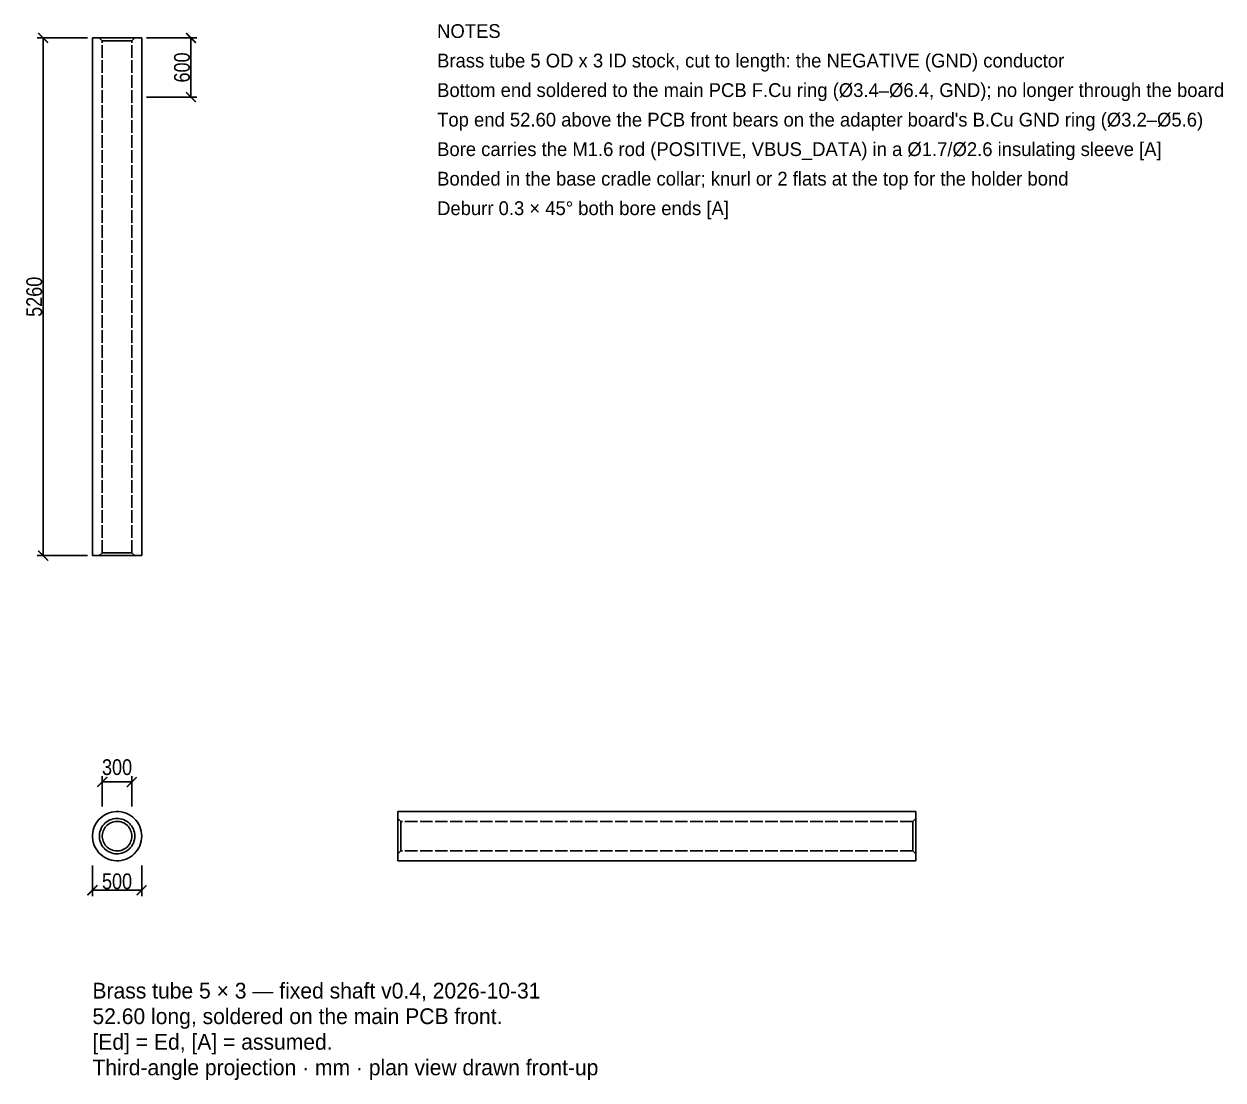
# Model space of a CAD drawing. Header units: millimetres. Extents: x -9 to 112, y -25 to 83.
import ezdxf

# ---------------------------------------------------------------- set-up
doc = ezdxf.new("R2010")
doc.units = ezdxf.units.MM
doc.linetypes.add('DASHED', pattern=[1.524, 1.27, -0.254])
for name, color, linetype in [('DIMS', 3, 'CONTINUOUS'), ('HIDDEN', 8, 'DASHED'), ('TEXT', 7, 'CONTINUOUS'), ('VISIBLE', 7, 'CONTINUOUS')]:
    doc.layers.add(name, color=color, linetype=linetype)
doc.styles.add('OpenSansCondensed-Light', font='OpenSansCondensed-Light.ttf')
doc.dimstyles.new('EZDXF', dxfattribs={"dimtxt": 0.25, "dimasz": 0.175, "dimexe": 0.375, "dimexo": 0.125, "dimgap": 0.1, "dimtad": 1, "dimlfac": 100, "dimzin": 12, "dimdsep": 46, "dimtxsty": 'OpenSansCondensed-Light', "dimblk": 'ARCHTICK', "dimcen": 2.5, "dimazin": 3, "dimtfac": 0.5, "dimtmove": 2, "dimatfit": 3})

# ---------------------------------------------------------------- blocks, each defined once
blk = doc.blocks.new('_ARCHTICK')
at = {"color": 0, "linetype": 'BYBLOCK', "const_width": 0.15}
blk.add_lwpolyline([(-0.5, -0.5), (0.5, 0.5)], dxfattribs=at)

msp = doc.modelspace()

# ---------------------------------------------------------------- linework, layer by layer
at = {"layer": 'HIDDEN'}
for points in [[(-2.5, 81.09922), (-2.42063, 81.09922), (-2.34127, 81.09922), (-2.2619, 81.09922), (-2.18254, 81.09922), (-2.10317, 81.09922), (-2.02381, 81.09922), (-1.94444, 81.09922), (-1.86508, 81.09922), (-1.78571, 81.09922), (-1.70635, 81.09922), (-1.62698, 81.09922), (-1.54762, 81.09922), (-1.46825, 81.09922), (-1.38889, 81.09922), (-1.30952, 81.09922), (-1.23016, 81.09922), (-1.15079, 81.09922), (-1.07143, 81.09922), (-0.99206, 81.09922), (-0.9127, 81.09922), (-0.83333, 81.09922), (-0.75397, 81.09922), (-0.6746, 81.09922), (-0.59524, 81.09922), (-0.51587, 81.09922), (-0.43651, 81.09922), (-0.35714, 81.09922), (-0.27778, 81.09922), (-0.19841, 81.09922), (-0.11905, 81.09922), (-0.03968, 81.09922), (0.03968, 81.09922), (0.11905, 81.09922), (0.19841, 81.09922), (0.27778, 81.09922), (0.35714, 81.09922), (0.43651, 81.09922), (0.51587, 81.09922), (0.59524, 81.09922), (0.6746, 81.09922), (0.75397, 81.09922), (0.83333, 81.09922), (0.9127, 81.09922), (0.99206, 81.09922), (1.07143, 81.09922), (1.15079, 81.09922), (1.23016, 81.09922), (1.30952, 81.09922), (1.38889, 81.09922), (1.46825, 81.09922), (1.54762, 81.09922), (1.62698, 81.09922), (1.70635, 81.09922), (1.78571, 81.09922), (1.86508, 81.09922), (1.94444, 81.09922), (2.02381, 81.09922), (2.10317, 81.09922), (2.18254, 81.09922), (2.2619, 81.09922), (2.34127, 81.09922), (2.42063, 81.09922), (2.5, 81.09922)], [(1.8, 81.09922), (1.74286, 81.09922), (1.68571, 81.09922), (1.62857, 81.09922), (1.57143, 81.09922), (1.51429, 81.09922), (1.45714, 81.09922), (1.4, 81.09922), (1.34286, 81.09922), (1.28571, 81.09922), (1.22857, 81.09922), (1.17143, 81.09922), (1.11429, 81.09922), (1.05714, 81.09922), (1, 81.09922), (0.94286, 81.09922), (0.88571, 81.09922), (0.82857, 81.09922), (0.77143, 81.09922), (0.71429, 81.09922), (0.65714, 81.09922), (0.6, 81.09922), (0.54286, 81.09922), (0.48571, 81.09922), (0.42857, 81.09922), (0.37143, 81.09922), (0.31429, 81.09922), (0.25714, 81.09922), (0.2, 81.09922), (0.14286, 81.09922), (0.08571, 81.09922), (0.02857, 81.09922), (-0.02857, 81.09922), (-0.08571, 81.09922), (-0.14286, 81.09922), (-0.2, 81.09922), (-0.25714, 81.09922), (-0.31429, 81.09922), (-0.37143, 81.09922), (-0.42857, 81.09922), (-0.48571, 81.09922), (-0.54286, 81.09922), (-0.6, 81.09922), (-0.65714, 81.09922), (-0.71429, 81.09922), (-0.77143, 81.09922), (-0.82857, 81.09922), (-0.88571, 81.09922), (-0.94286, 81.09922), (-1, 81.09922), (-1.05714, 81.09922), (-1.11429, 81.09922), (-1.17143, 81.09922), (-1.22857, 81.09922), (-1.28571, 81.09922), (-1.34286, 81.09922), (-1.4, 81.09922), (-1.45714, 81.09922), (-1.51429, 81.09922), (-1.57143, 81.09922), (-1.62857, 81.09922), (-1.68571, 81.09922), (-1.74286, 81.09922), (-1.8, 81.09922)], [(-1.8, 81.09922), (-1.74286, 81.09922), (-1.68571, 81.09922), (-1.62857, 81.09922), (-1.57143, 81.09922), (-1.51429, 81.09922), (-1.45714, 81.09922), (-1.4, 81.09922), (-1.34286, 81.09922), (-1.28571, 81.09922), (-1.22857, 81.09922), (-1.17143, 81.09922), (-1.11429, 81.09922), (-1.05714, 81.09922), (-1, 81.09922), (-0.94286, 81.09922), (-0.88571, 81.09922), (-0.82857, 81.09922), (-0.77143, 81.09922), (-0.71429, 81.09922), (-0.65714, 81.09922), (-0.6, 81.09922), (-0.54286, 81.09922), (-0.48571, 81.09922), (-0.42857, 81.09922), (-0.37143, 81.09922), (-0.31429, 81.09922), (-0.25714, 81.09922), (-0.2, 81.09922), (-0.14286, 81.09922), (-0.08571, 81.09922), (-0.02857, 81.09922), (0.02857, 81.09922), (0.08571, 81.09922), (0.14286, 81.09922), (0.2, 81.09922), (0.25714, 81.09922), (0.31429, 81.09922), (0.37143, 81.09922), (0.42857, 81.09922), (0.48571, 81.09922), (0.54286, 81.09922), (0.6, 81.09922), (0.65714, 81.09922), (0.71429, 81.09922), (0.77143, 81.09922), (0.82857, 81.09922), (0.88571, 81.09922), (0.94286, 81.09922), (1, 81.09922), (1.05714, 81.09922), (1.11429, 81.09922), (1.17143, 81.09922), (1.22857, 81.09922), (1.28571, 81.09922), (1.34286, 81.09922), (1.4, 81.09922), (1.45714, 81.09922), (1.51429, 81.09922), (1.57143, 81.09922), (1.62857, 81.09922), (1.68571, 81.09922), (1.74286, 81.09922), (1.8, 81.09922)], [(-1.5, 80.79922), (-1.8, 81.09922)], [(1.5, 80.79922), (1.45238, 80.79922), (1.40476, 80.79922), (1.35714, 80.79922), (1.30952, 80.79922), (1.2619, 80.79922), (1.21429, 80.79922), (1.16667, 80.79922), (1.11905, 80.79922), (1.07143, 80.79922), (1.02381, 80.79922), (0.97619, 80.79922), (0.92857, 80.79922), (0.88095, 80.79922), (0.83333, 80.79922), (0.78571, 80.79922), (0.7381, 80.79922), (0.69048, 80.79922), (0.64286, 80.79922), (0.59524, 80.79922), (0.54762, 80.79922), (0.5, 80.79922), (0.45238, 80.79922), (0.40476, 80.79922), (0.35714, 80.79922), (0.30952, 80.79922), (0.2619, 80.79922), (0.21429, 80.79922), (0.16667, 80.79922), (0.11905, 80.79922), (0.07143, 80.79922), (0.02381, 80.79922), (-0.02381, 80.79922), (-0.07143, 80.79922), (-0.11905, 80.79922), (-0.16667, 80.79922), (-0.21429, 80.79922), (-0.2619, 80.79922), (-0.30952, 80.79922), (-0.35714, 80.79922), (-0.40476, 80.79922), (-0.45238, 80.79922), (-0.5, 80.79922), (-0.54762, 80.79922), (-0.59524, 80.79922), (-0.64286, 80.79922), (-0.69048, 80.79922), (-0.7381, 80.79922), (-0.78571, 80.79922), (-0.83333, 80.79922), (-0.88095, 80.79922), (-0.92857, 80.79922), (-0.97619, 80.79922), (-1.02381, 80.79922), (-1.07143, 80.79922), (-1.11905, 80.79922), (-1.16667, 80.79922), (-1.21429, 80.79922), (-1.2619, 80.79922), (-1.30952, 80.79922), (-1.35714, 80.79922), (-1.40476, 80.79922), (-1.45238, 80.79922), (-1.5, 80.79922)], [(-1.5, 80.79922), (-1.45238, 80.79922), (-1.40476, 80.79922), (-1.35714, 80.79922), (-1.30952, 80.79922), (-1.2619, 80.79922), (-1.21429, 80.79922), (-1.16667, 80.79922), (-1.11905, 80.79922), (-1.07143, 80.79922), (-1.02381, 80.79922), (-0.97619, 80.79922), (-0.92857, 80.79922), (-0.88095, 80.79922), (-0.83333, 80.79922), (-0.78571, 80.79922), (-0.7381, 80.79922), (-0.69048, 80.79922), (-0.64286, 80.79922), (-0.59524, 80.79922), (-0.54762, 80.79922), (-0.5, 80.79922), (-0.45238, 80.79922), (-0.40476, 80.79922), (-0.35714, 80.79922), (-0.30952, 80.79922), (-0.2619, 80.79922), (-0.21429, 80.79922), (-0.16667, 80.79922), (-0.11905, 80.79922), (-0.07143, 80.79922), (-0.02381, 80.79922), (0.02381, 80.79922), (0.07143, 80.79922), (0.11905, 80.79922), (0.16667, 80.79922), (0.21429, 80.79922), (0.2619, 80.79922), (0.30952, 80.79922), (0.35714, 80.79922), (0.40476, 80.79922), (0.45238, 80.79922), (0.5, 80.79922), (0.54762, 80.79922), (0.59524, 80.79922), (0.64286, 80.79922), (0.69048, 80.79922), (0.7381, 80.79922), (0.78571, 80.79922), (0.83333, 80.79922), (0.88095, 80.79922), (0.92857, 80.79922), (0.97619, 80.79922), (1.02381, 80.79922), (1.07143, 80.79922), (1.11905, 80.79922), (1.16667, 80.79922), (1.21429, 80.79922), (1.2619, 80.79922), (1.30952, 80.79922), (1.35714, 80.79922), (1.40476, 80.79922), (1.45238, 80.79922), (1.5, 80.79922)], [(-1.5, 28.79922), (-1.5, 80.79922)], [(1.8, 81.09922), (1.5, 80.79922)], [(1.5, 28.79922), (1.5, 80.79922)], [(-2.5, 28.49922), (-2.42063, 28.49922), (-2.34127, 28.49922), (-2.2619, 28.49922), (-2.18254, 28.49922), (-2.10317, 28.49922), (-2.02381, 28.49922), (-1.94444, 28.49922), (-1.86508, 28.49922), (-1.78571, 28.49922), (-1.70635, 28.49922), (-1.62698, 28.49922), (-1.54762, 28.49922), (-1.46825, 28.49922), (-1.38889, 28.49922), (-1.30952, 28.49922), (-1.23016, 28.49922), (-1.15079, 28.49922), (-1.07143, 28.49922), (-0.99206, 28.49922), (-0.9127, 28.49922), (-0.83333, 28.49922), (-0.75397, 28.49922), (-0.6746, 28.49922), (-0.59524, 28.49922), (-0.51587, 28.49922), (-0.43651, 28.49922), (-0.35714, 28.49922), (-0.27778, 28.49922), (-0.19841, 28.49922), (-0.11905, 28.49922), (-0.03968, 28.49922), (0.03968, 28.49922), (0.11905, 28.49922), (0.19841, 28.49922), (0.27778, 28.49922), (0.35714, 28.49922), (0.43651, 28.49922), (0.51587, 28.49922), (0.59524, 28.49922), (0.6746, 28.49922), (0.75397, 28.49922), (0.83333, 28.49922), (0.9127, 28.49922), (0.99206, 28.49922), (1.07143, 28.49922), (1.15079, 28.49922), (1.23016, 28.49922), (1.30952, 28.49922), (1.38889, 28.49922), (1.46825, 28.49922), (1.54762, 28.49922), (1.62698, 28.49922), (1.70635, 28.49922), (1.78571, 28.49922), (1.86508, 28.49922), (1.94444, 28.49922), (2.02381, 28.49922), (2.10317, 28.49922), (2.18254, 28.49922), (2.2619, 28.49922), (2.34127, 28.49922), (2.42063, 28.49922), (2.5, 28.49922)], [(-1.5, 28.79922), (-1.8, 28.49922)], [(1.8, 28.49922), (1.74286, 28.49922), (1.68571, 28.49922), (1.62857, 28.49922), (1.57143, 28.49922), (1.51429, 28.49922), (1.45714, 28.49922), (1.4, 28.49922), (1.34286, 28.49922), (1.28571, 28.49922), (1.22857, 28.49922), (1.17143, 28.49922), (1.11429, 28.49922), (1.05714, 28.49922), (1, 28.49922), (0.94286, 28.49922), (0.88571, 28.49922), (0.82857, 28.49922), (0.77143, 28.49922), (0.71429, 28.49922), (0.65714, 28.49922), (0.6, 28.49922), (0.54286, 28.49922), (0.48571, 28.49922), (0.42857, 28.49922), (0.37143, 28.49922), (0.31429, 28.49922), (0.25714, 28.49922), (0.2, 28.49922), (0.14286, 28.49922), (0.08571, 28.49922), (0.02857, 28.49922), (-0.02857, 28.49922), (-0.08571, 28.49922), (-0.14286, 28.49922), (-0.2, 28.49922), (-0.25714, 28.49922), (-0.31429, 28.49922), (-0.37143, 28.49922), (-0.42857, 28.49922), (-0.48571, 28.49922), (-0.54286, 28.49922), (-0.6, 28.49922), (-0.65714, 28.49922), (-0.71429, 28.49922), (-0.77143, 28.49922), (-0.82857, 28.49922), (-0.88571, 28.49922), (-0.94286, 28.49922), (-1, 28.49922), (-1.05714, 28.49922), (-1.11429, 28.49922), (-1.17143, 28.49922), (-1.22857, 28.49922), (-1.28571, 28.49922), (-1.34286, 28.49922), (-1.4, 28.49922), (-1.45714, 28.49922), (-1.51429, 28.49922), (-1.57143, 28.49922), (-1.62857, 28.49922), (-1.68571, 28.49922), (-1.74286, 28.49922), (-1.8, 28.49922)], [(-1.8, 28.49922), (-1.74286, 28.49922), (-1.68571, 28.49922), (-1.62857, 28.49922), (-1.57143, 28.49922), (-1.51429, 28.49922), (-1.45714, 28.49922), (-1.4, 28.49922), (-1.34286, 28.49922), (-1.28571, 28.49922), (-1.22857, 28.49922), (-1.17143, 28.49922), (-1.11429, 28.49922), (-1.05714, 28.49922), (-1, 28.49922), (-0.94286, 28.49922), (-0.88571, 28.49922), (-0.82857, 28.49922), (-0.77143, 28.49922), (-0.71429, 28.49922), (-0.65714, 28.49922), (-0.6, 28.49922), (-0.54286, 28.49922), (-0.48571, 28.49922), (-0.42857, 28.49922), (-0.37143, 28.49922), (-0.31429, 28.49922), (-0.25714, 28.49922), (-0.2, 28.49922), (-0.14286, 28.49922), (-0.08571, 28.49922), (-0.02857, 28.49922), (0.02857, 28.49922), (0.08571, 28.49922), (0.14286, 28.49922), (0.2, 28.49922), (0.25714, 28.49922), (0.31429, 28.49922), (0.37143, 28.49922), (0.42857, 28.49922), (0.48571, 28.49922), (0.54286, 28.49922), (0.6, 28.49922), (0.65714, 28.49922), (0.71429, 28.49922), (0.77143, 28.49922), (0.82857, 28.49922), (0.88571, 28.49922), (0.94286, 28.49922), (1, 28.49922), (1.05714, 28.49922), (1.11429, 28.49922), (1.17143, 28.49922), (1.22857, 28.49922), (1.28571, 28.49922), (1.34286, 28.49922), (1.4, 28.49922), (1.45714, 28.49922), (1.51429, 28.49922), (1.57143, 28.49922), (1.62857, 28.49922), (1.68571, 28.49922), (1.74286, 28.49922), (1.8, 28.49922)], [(1.5, 28.79922), (1.45238, 28.79922), (1.40476, 28.79922), (1.35714, 28.79922), (1.30952, 28.79922), (1.2619, 28.79922), (1.21429, 28.79922), (1.16667, 28.79922), (1.11905, 28.79922), (1.07143, 28.79922), (1.02381, 28.79922), (0.97619, 28.79922), (0.92857, 28.79922), (0.88095, 28.79922), (0.83333, 28.79922), (0.78571, 28.79922), (0.7381, 28.79922), (0.69048, 28.79922), (0.64286, 28.79922), (0.59524, 28.79922), (0.54762, 28.79922), (0.5, 28.79922), (0.45238, 28.79922), (0.40476, 28.79922), (0.35714, 28.79922), (0.30952, 28.79922), (0.2619, 28.79922), (0.21429, 28.79922), (0.16667, 28.79922), (0.11905, 28.79922), (0.07143, 28.79922), (0.02381, 28.79922), (-0.02381, 28.79922), (-0.07143, 28.79922), (-0.11905, 28.79922), (-0.16667, 28.79922), (-0.21429, 28.79922), (-0.2619, 28.79922), (-0.30952, 28.79922), (-0.35714, 28.79922), (-0.40476, 28.79922), (-0.45238, 28.79922), (-0.5, 28.79922), (-0.54762, 28.79922), (-0.59524, 28.79922), (-0.64286, 28.79922), (-0.69048, 28.79922), (-0.7381, 28.79922), (-0.78571, 28.79922), (-0.83333, 28.79922), (-0.88095, 28.79922), (-0.92857, 28.79922), (-0.97619, 28.79922), (-1.02381, 28.79922), (-1.07143, 28.79922), (-1.11905, 28.79922), (-1.16667, 28.79922), (-1.21429, 28.79922), (-1.2619, 28.79922), (-1.30952, 28.79922), (-1.35714, 28.79922), (-1.40476, 28.79922), (-1.45238, 28.79922), (-1.5, 28.79922)], [(-1.5, 28.79922), (-1.45238, 28.79922), (-1.40476, 28.79922), (-1.35714, 28.79922), (-1.30952, 28.79922), (-1.2619, 28.79922), (-1.21429, 28.79922), (-1.16667, 28.79922), (-1.11905, 28.79922), (-1.07143, 28.79922), (-1.02381, 28.79922), (-0.97619, 28.79922), (-0.92857, 28.79922), (-0.88095, 28.79922), (-0.83333, 28.79922), (-0.78571, 28.79922), (-0.7381, 28.79922), (-0.69048, 28.79922), (-0.64286, 28.79922), (-0.59524, 28.79922), (-0.54762, 28.79922), (-0.5, 28.79922), (-0.45238, 28.79922), (-0.40476, 28.79922), (-0.35714, 28.79922), (-0.30952, 28.79922), (-0.2619, 28.79922), (-0.21429, 28.79922), (-0.16667, 28.79922), (-0.11905, 28.79922), (-0.07143, 28.79922), (-0.02381, 28.79922), (0.02381, 28.79922), (0.07143, 28.79922), (0.11905, 28.79922), (0.16667, 28.79922), (0.21429, 28.79922), (0.2619, 28.79922), (0.30952, 28.79922), (0.35714, 28.79922), (0.40476, 28.79922), (0.45238, 28.79922), (0.5, 28.79922), (0.54762, 28.79922), (0.59524, 28.79922), (0.64286, 28.79922), (0.69048, 28.79922), (0.7381, 28.79922), (0.78571, 28.79922), (0.83333, 28.79922), (0.88095, 28.79922), (0.92857, 28.79922), (0.97619, 28.79922), (1.02381, 28.79922), (1.07143, 28.79922), (1.11905, 28.79922), (1.16667, 28.79922), (1.21429, 28.79922), (1.2619, 28.79922), (1.30952, 28.79922), (1.35714, 28.79922), (1.40476, 28.79922), (1.45238, 28.79922), (1.5, 28.79922)], [(1.8, 28.49922), (1.5, 28.79922)], [(2.5, 0), (2.48758, 0.24892), (2.45043, 0.49537), (2.38893, 0.73689), (2.30369, 0.97109), (2.19555, 1.19563), (2.0656, 1.4083), (1.91511, 1.60697), (1.74559, 1.78967), (1.55872, 1.95458), (1.35637, 2.10006), (1.14053, 2.22468), (0.91335, 2.32718), (0.6771, 2.40656), (0.43412, 2.46202), (0.18683, 2.49301), (-0.06233, 2.49922), (-0.31086, 2.4806), (-0.5563, 2.43732), (-0.79622, 2.36982), (-1.02822, 2.27876), (-1.25, 2.16506), (-1.45936, 2.02985), (-1.65421, 1.87445), (-1.83263, 1.70043), (-1.99283, 1.50951), (-2.13323, 1.30359), (-2.25242, 1.08471), (-2.34923, 0.85505), (-2.42269, 0.61689), (-2.47208, 0.37261), (-2.49689, 0.12461), (-2.49689, -0.12461), (-2.47208, -0.37261), (-2.42269, -0.61689), (-2.34923, -0.85505), (-2.25242, -1.08471), (-2.13323, -1.30359), (-1.99283, -1.50951), (-1.83263, -1.70043), (-1.65421, -1.87445), (-1.45936, -2.02985), (-1.25, -2.16506), (-1.02822, -2.27876), (-0.79622, -2.36982), (-0.5563, -2.43732), (-0.31086, -2.4806), (-0.06233, -2.49922), (0.18683, -2.49301), (0.43412, -2.46202), (0.6771, -2.40656), (0.91335, -2.32718), (1.14053, -2.22468), (1.35637, -2.10006), (1.55872, -1.95458), (1.74559, -1.78967), (1.91511, -1.60697), (2.0656, -1.4083), (2.19555, -1.19563), (2.30369, -0.97109), (2.38893, -0.73689), (2.45043, -0.49537), (2.48758, -0.24892), (2.5, 0)], [(28.5, 2.5), (28.5, 2.42063), (28.5, 2.34127), (28.5, 2.2619), (28.5, 2.18254), (28.5, 2.10317), (28.5, 2.02381), (28.5, 1.94444), (28.5, 1.86508), (28.5, 1.78571), (28.5, 1.70635), (28.5, 1.62698), (28.5, 1.54762), (28.5, 1.46825), (28.5, 1.38889), (28.5, 1.30952), (28.5, 1.23016), (28.5, 1.15079), (28.5, 1.07143), (28.5, 0.99206), (28.5, 0.9127), (28.5, 0.83333), (28.5, 0.75397), (28.5, 0.6746), (28.5, 0.59524), (28.5, 0.51587), (28.5, 0.43651), (28.5, 0.35714), (28.5, 0.27778), (28.5, 0.19841), (28.5, 0.11905), (28.5, 0.03968), (28.5, -0.03968), (28.5, -0.11905), (28.5, -0.19841), (28.5, -0.27778), (28.5, -0.35714), (28.5, -0.43651), (28.5, -0.51587), (28.5, -0.59524), (28.5, -0.6746), (28.5, -0.75397), (28.5, -0.83333), (28.5, -0.9127), (28.5, -0.99206), (28.5, -1.07143), (28.5, -1.15079), (28.5, -1.23016), (28.5, -1.30952), (28.5, -1.38889), (28.5, -1.46825), (28.5, -1.54762), (28.5, -1.62698), (28.5, -1.70635), (28.5, -1.78571), (28.5, -1.86508), (28.5, -1.94444), (28.5, -2.02381), (28.5, -2.10317), (28.5, -2.18254), (28.5, -2.2619), (28.5, -2.34127), (28.5, -2.42063), (28.5, -2.5)], [(81.1, 2.5), (81.1, 2.42063), (81.1, 2.34127), (81.1, 2.2619), (81.1, 2.18254), (81.1, 2.10317), (81.1, 2.02381), (81.1, 1.94444), (81.1, 1.86508), (81.1, 1.78571), (81.1, 1.70635), (81.1, 1.62698), (81.1, 1.54762), (81.1, 1.46825), (81.1, 1.38889), (81.1, 1.30952), (81.1, 1.23016), (81.1, 1.15079), (81.1, 1.07143), (81.1, 0.99206), (81.1, 0.9127), (81.1, 0.83333), (81.1, 0.75397), (81.1, 0.6746), (81.1, 0.59524), (81.1, 0.51587), (81.1, 0.43651), (81.1, 0.35714), (81.1, 0.27778), (81.1, 0.19841), (81.1, 0.11905), (81.1, 0.03968), (81.1, -0.03968), (81.1, -0.11905), (81.1, -0.19841), (81.1, -0.27778), (81.1, -0.35714), (81.1, -0.43651), (81.1, -0.51587), (81.1, -0.59524), (81.1, -0.6746), (81.1, -0.75397), (81.1, -0.83333), (81.1, -0.9127), (81.1, -0.99206), (81.1, -1.07143), (81.1, -1.15079), (81.1, -1.23016), (81.1, -1.30952), (81.1, -1.38889), (81.1, -1.46825), (81.1, -1.54762), (81.1, -1.62698), (81.1, -1.70635), (81.1, -1.78571), (81.1, -1.86508), (81.1, -1.94444), (81.1, -2.02381), (81.1, -2.10317), (81.1, -2.18254), (81.1, -2.2619), (81.1, -2.34127), (81.1, -2.42063), (81.1, -2.5)], [(1.8, 0), (1.79106, 0.17922), (1.76431, 0.35666), (1.72003, 0.53056), (1.65866, 0.69918), (1.5808, 0.86086), (1.48723, 1.01398), (1.37888, 1.15702), (1.25683, 1.28856), (1.12228, 1.4073), (0.97658, 1.51205), (0.82118, 1.60177), (0.65761, 1.67557), (0.48751, 1.73272), (0.31257, 1.77265), (0.13451, 1.79497), (-0.04488, 1.79944), (-0.22382, 1.78603), (-0.40054, 1.75487), (-0.57328, 1.70627), (-0.74032, 1.64071), (-0.9, 1.55885), (-1.05074, 1.46149), (-1.19103, 1.34961), (-1.31949, 1.22431), (-1.43484, 1.08685), (-1.53592, 0.93858), (-1.62174, 0.78099), (-1.69145, 0.61564), (-1.74434, 0.44416), (-1.7799, 0.26828), (-1.79776, 0.08972), (-1.79776, -0.08972), (-1.7799, -0.26828), (-1.74434, -0.44416), (-1.69145, -0.61564), (-1.62174, -0.78099), (-1.53592, -0.93858), (-1.43484, -1.08685), (-1.31949, -1.22431), (-1.19103, -1.34961), (-1.05074, -1.46149), (-0.9, -1.55885), (-0.74032, -1.64071), (-0.57328, -1.70627), (-0.40054, -1.75487), (-0.22382, -1.78603), (-0.04488, -1.79944), (0.13451, -1.79497), (0.31257, -1.77265), (0.48751, -1.73272), (0.65761, -1.67557), (0.82118, -1.60177), (0.97658, -1.51205), (1.12228, -1.4073), (1.25683, -1.28856), (1.37888, -1.15702), (1.48723, -1.01398), (1.5808, -0.86086), (1.65866, -0.69918), (1.72003, -0.53056), (1.76431, -0.35666), (1.79106, -0.17922), (1.8, 0)], [(1.5, 0), (1.49255, 0.14935), (1.47026, 0.29722), (1.43336, 0.44213), (1.38221, 0.58265), (1.31733, 0.71738), (1.23936, 0.84498), (1.14907, 0.96418), (1.04736, 1.0738), (0.93523, 1.17275), (0.81382, 1.26004), (0.68432, 1.33481), (0.54801, 1.39631), (0.40626, 1.44394), (0.26047, 1.47721), (0.1121, 1.49581), (-0.0374, 1.49953), (-0.18652, 1.48836), (-0.33378, 1.46239), (-0.47773, 1.42189), (-0.61693, 1.36726), (-0.75, 1.29904), (-0.87562, 1.21791), (-0.99253, 1.12467), (-1.09958, 1.02026), (-1.1957, 0.90571), (-1.27994, 0.78215), (-1.35145, 0.65083), (-1.40954, 0.51303), (-1.45362, 0.37014), (-1.48325, 0.22356), (-1.49814, 0.07477), (-1.49814, -0.07477), (-1.48325, -0.22356), (-1.45362, -0.37014), (-1.40954, -0.51303), (-1.35145, -0.65083), (-1.27994, -0.78215), (-1.1957, -0.90571), (-1.09958, -1.02026), (-0.99253, -1.12467), (-0.87562, -1.21791), (-0.75, -1.29904), (-0.61693, -1.36726), (-0.47773, -1.42189), (-0.33378, -1.46239), (-0.18652, -1.48836), (-0.0374, -1.49953), (0.1121, -1.49581), (0.26047, -1.47721), (0.40626, -1.44394), (0.54801, -1.39631), (0.68432, -1.33481), (0.81382, -1.26004), (0.93523, -1.17275), (1.04736, -1.0738), (1.14907, -0.96418), (1.23936, -0.84498), (1.31733, -0.71738), (1.38221, -0.58265), (1.43336, -0.44213), (1.47026, -0.29722), (1.49255, -0.14935), (1.5, 0)], [(28.5, 0), (28.5, 0.02857), (28.5, 0.05714), (28.5, 0.08571), (28.5, 0.11429), (28.5, 0.14286), (28.5, 0.17143), (28.5, 0.2), (28.5, 0.22857), (28.5, 0.25714), (28.5, 0.28571), (28.5, 0.31429), (28.5, 0.34286), (28.5, 0.37143), (28.5, 0.4), (28.5, 0.42857), (28.5, 0.45714), (28.5, 0.48571), (28.5, 0.51429), (28.5, 0.54286), (28.5, 0.57143), (28.5, 0.6), (28.5, 0.62857), (28.5, 0.65714), (28.5, 0.68571), (28.5, 0.71429), (28.5, 0.74286), (28.5, 0.77143), (28.5, 0.8), (28.5, 0.82857), (28.5, 0.85714), (28.5, 0.88571), (28.5, 0.91429), (28.5, 0.94286), (28.5, 0.97143), (28.5, 1), (28.5, 1.02857), (28.5, 1.05714), (28.5, 1.08571), (28.5, 1.11429), (28.5, 1.14286), (28.5, 1.17143), (28.5, 1.2), (28.5, 1.22857), (28.5, 1.25714), (28.5, 1.28571), (28.5, 1.31429), (28.5, 1.34286), (28.5, 1.37143), (28.5, 1.4), (28.5, 1.42857), (28.5, 1.45714), (28.5, 1.48571), (28.5, 1.51429), (28.5, 1.54286), (28.5, 1.57143), (28.5, 1.6), (28.5, 1.62857), (28.5, 1.65714), (28.5, 1.68571), (28.5, 1.71429), (28.5, 1.74286), (28.5, 1.77143), (28.5, 1.8)], [(28.5, 1.8), (28.5, 1.74286), (28.5, 1.68571), (28.5, 1.62857), (28.5, 1.57143), (28.5, 1.51429), (28.5, 1.45714), (28.5, 1.4), (28.5, 1.34286), (28.5, 1.28571), (28.5, 1.22857), (28.5, 1.17143), (28.5, 1.11429), (28.5, 1.05714), (28.5, 1), (28.5, 0.94286), (28.5, 0.88571), (28.5, 0.82857), (28.5, 0.77143), (28.5, 0.71429), (28.5, 0.65714), (28.5, 0.6), (28.5, 0.54286), (28.5, 0.48571), (28.5, 0.42857), (28.5, 0.37143), (28.5, 0.31429), (28.5, 0.25714), (28.5, 0.2), (28.5, 0.14286), (28.5, 0.08571), (28.5, 0.02857), (28.5, -0.02857), (28.5, -0.08571), (28.5, -0.14286), (28.5, -0.2), (28.5, -0.25714), (28.5, -0.31429), (28.5, -0.37143), (28.5, -0.42857), (28.5, -0.48571), (28.5, -0.54286), (28.5, -0.6), (28.5, -0.65714), (28.5, -0.71429), (28.5, -0.77143), (28.5, -0.82857), (28.5, -0.88571), (28.5, -0.94286), (28.5, -1), (28.5, -1.05714), (28.5, -1.11429), (28.5, -1.17143), (28.5, -1.22857), (28.5, -1.28571), (28.5, -1.34286), (28.5, -1.4), (28.5, -1.45714), (28.5, -1.51429), (28.5, -1.57143), (28.5, -1.62857), (28.5, -1.68571), (28.5, -1.74286), (28.5, -1.8)], [(28.8, 1.5), (28.5, 1.8)], [(28.8, 0), (28.8, 0.02381), (28.8, 0.04762), (28.8, 0.07143), (28.8, 0.09524), (28.8, 0.11905), (28.8, 0.14286), (28.8, 0.16667), (28.8, 0.19048), (28.8, 0.21429), (28.8, 0.2381), (28.8, 0.2619), (28.8, 0.28571), (28.8, 0.30952), (28.8, 0.33333), (28.8, 0.35714), (28.8, 0.38095), (28.8, 0.40476), (28.8, 0.42857), (28.8, 0.45238), (28.8, 0.47619), (28.8, 0.5), (28.8, 0.52381), (28.8, 0.54762), (28.8, 0.57143), (28.8, 0.59524), (28.8, 0.61905), (28.8, 0.64286), (28.8, 0.66667), (28.8, 0.69048), (28.8, 0.71429), (28.8, 0.7381), (28.8, 0.7619), (28.8, 0.78571), (28.8, 0.80952), (28.8, 0.83333), (28.8, 0.85714), (28.8, 0.88095), (28.8, 0.90476), (28.8, 0.92857), (28.8, 0.95238), (28.8, 0.97619), (28.8, 1), (28.8, 1.02381), (28.8, 1.04762), (28.8, 1.07143), (28.8, 1.09524), (28.8, 1.11905), (28.8, 1.14286), (28.8, 1.16667), (28.8, 1.19048), (28.8, 1.21429), (28.8, 1.2381), (28.8, 1.2619), (28.8, 1.28571), (28.8, 1.30952), (28.8, 1.33333), (28.8, 1.35714), (28.8, 1.38095), (28.8, 1.40476), (28.8, 1.42857), (28.8, 1.45238), (28.8, 1.47619), (28.8, 1.5)], [(28.8, 1.5), (28.8, 1.45238), (28.8, 1.40476), (28.8, 1.35714), (28.8, 1.30952), (28.8, 1.2619), (28.8, 1.21429), (28.8, 1.16667), (28.8, 1.11905), (28.8, 1.07143), (28.8, 1.02381), (28.8, 0.97619), (28.8, 0.92857), (28.8, 0.88095), (28.8, 0.83333), (28.8, 0.78571), (28.8, 0.7381), (28.8, 0.69048), (28.8, 0.64286), (28.8, 0.59524), (28.8, 0.54762), (28.8, 0.5), (28.8, 0.45238), (28.8, 0.40476), (28.8, 0.35714), (28.8, 0.30952), (28.8, 0.2619), (28.8, 0.21429), (28.8, 0.16667), (28.8, 0.11905), (28.8, 0.07143), (28.8, 0.02381), (28.8, -0.02381), (28.8, -0.07143), (28.8, -0.11905), (28.8, -0.16667), (28.8, -0.21429), (28.8, -0.2619), (28.8, -0.30952), (28.8, -0.35714), (28.8, -0.40476), (28.8, -0.45238), (28.8, -0.5), (28.8, -0.54762), (28.8, -0.59524), (28.8, -0.64286), (28.8, -0.69048), (28.8, -0.7381), (28.8, -0.78571), (28.8, -0.83333), (28.8, -0.88095), (28.8, -0.92857), (28.8, -0.97619), (28.8, -1.02381), (28.8, -1.07143), (28.8, -1.11905), (28.8, -1.16667), (28.8, -1.21429), (28.8, -1.2619), (28.8, -1.30952), (28.8, -1.35714), (28.8, -1.40476), (28.8, -1.45238), (28.8, -1.5)], [(80.8, 1.5), (28.8, 1.5)], [(80.8, 1.5), (81.1, 1.8)], [(80.8, 0), (80.8, 0.02381), (80.8, 0.04762), (80.8, 0.07143), (80.8, 0.09524), (80.8, 0.11905), (80.8, 0.14286), (80.8, 0.16667), (80.8, 0.19048), (80.8, 0.21429), (80.8, 0.2381), (80.8, 0.2619), (80.8, 0.28571), (80.8, 0.30952), (80.8, 0.33333), (80.8, 0.35714), (80.8, 0.38095), (80.8, 0.40476), (80.8, 0.42857), (80.8, 0.45238), (80.8, 0.47619), (80.8, 0.5), (80.8, 0.52381), (80.8, 0.54762), (80.8, 0.57143), (80.8, 0.59524), (80.8, 0.61905), (80.8, 0.64286), (80.8, 0.66667), (80.8, 0.69048), (80.8, 0.71429), (80.8, 0.7381), (80.8, 0.7619), (80.8, 0.78571), (80.8, 0.80952), (80.8, 0.83333), (80.8, 0.85714), (80.8, 0.88095), (80.8, 0.90476), (80.8, 0.92857), (80.8, 0.95238), (80.8, 0.97619), (80.8, 1), (80.8, 1.02381), (80.8, 1.04762), (80.8, 1.07143), (80.8, 1.09524), (80.8, 1.11905), (80.8, 1.14286), (80.8, 1.16667), (80.8, 1.19048), (80.8, 1.21429), (80.8, 1.2381), (80.8, 1.2619), (80.8, 1.28571), (80.8, 1.30952), (80.8, 1.33333), (80.8, 1.35714), (80.8, 1.38095), (80.8, 1.40476), (80.8, 1.42857), (80.8, 1.45238), (80.8, 1.47619), (80.8, 1.5)], [(80.8, 1.5), (80.8, 1.45238), (80.8, 1.40476), (80.8, 1.35714), (80.8, 1.30952), (80.8, 1.2619), (80.8, 1.21429), (80.8, 1.16667), (80.8, 1.11905), (80.8, 1.07143), (80.8, 1.02381), (80.8, 0.97619), (80.8, 0.92857), (80.8, 0.88095), (80.8, 0.83333), (80.8, 0.78571), (80.8, 0.7381), (80.8, 0.69048), (80.8, 0.64286), (80.8, 0.59524), (80.8, 0.54762), (80.8, 0.5), (80.8, 0.45238), (80.8, 0.40476), (80.8, 0.35714), (80.8, 0.30952), (80.8, 0.2619), (80.8, 0.21429), (80.8, 0.16667), (80.8, 0.11905), (80.8, 0.07143), (80.8, 0.02381), (80.8, -0.02381), (80.8, -0.07143), (80.8, -0.11905), (80.8, -0.16667), (80.8, -0.21429), (80.8, -0.2619), (80.8, -0.30952), (80.8, -0.35714), (80.8, -0.40476), (80.8, -0.45238), (80.8, -0.5), (80.8, -0.54762), (80.8, -0.59524), (80.8, -0.64286), (80.8, -0.69048), (80.8, -0.7381), (80.8, -0.78571), (80.8, -0.83333), (80.8, -0.88095), (80.8, -0.92857), (80.8, -0.97619), (80.8, -1.02381), (80.8, -1.07143), (80.8, -1.11905), (80.8, -1.16667), (80.8, -1.21429), (80.8, -1.2619), (80.8, -1.30952), (80.8, -1.35714), (80.8, -1.40476), (80.8, -1.45238), (80.8, -1.5)], [(81.1, 0), (81.1, 0.02857), (81.1, 0.05714), (81.1, 0.08571), (81.1, 0.11429), (81.1, 0.14286), (81.1, 0.17143), (81.1, 0.2), (81.1, 0.22857), (81.1, 0.25714), (81.1, 0.28571), (81.1, 0.31429), (81.1, 0.34286), (81.1, 0.37143), (81.1, 0.4), (81.1, 0.42857), (81.1, 0.45714), (81.1, 0.48571), (81.1, 0.51429), (81.1, 0.54286), (81.1, 0.57143), (81.1, 0.6), (81.1, 0.62857), (81.1, 0.65714), (81.1, 0.68571), (81.1, 0.71429), (81.1, 0.74286), (81.1, 0.77143), (81.1, 0.8), (81.1, 0.82857), (81.1, 0.85714), (81.1, 0.88571), (81.1, 0.91429), (81.1, 0.94286), (81.1, 0.97143), (81.1, 1), (81.1, 1.02857), (81.1, 1.05714), (81.1, 1.08571), (81.1, 1.11429), (81.1, 1.14286), (81.1, 1.17143), (81.1, 1.2), (81.1, 1.22857), (81.1, 1.25714), (81.1, 1.28571), (81.1, 1.31429), (81.1, 1.34286), (81.1, 1.37143), (81.1, 1.4), (81.1, 1.42857), (81.1, 1.45714), (81.1, 1.48571), (81.1, 1.51429), (81.1, 1.54286), (81.1, 1.57143), (81.1, 1.6), (81.1, 1.62857), (81.1, 1.65714), (81.1, 1.68571), (81.1, 1.71429), (81.1, 1.74286), (81.1, 1.77143), (81.1, 1.8)], [(81.1, 1.8), (81.1, 1.74286), (81.1, 1.68571), (81.1, 1.62857), (81.1, 1.57143), (81.1, 1.51429), (81.1, 1.45714), (81.1, 1.4), (81.1, 1.34286), (81.1, 1.28571), (81.1, 1.22857), (81.1, 1.17143), (81.1, 1.11429), (81.1, 1.05714), (81.1, 1), (81.1, 0.94286), (81.1, 0.88571), (81.1, 0.82857), (81.1, 0.77143), (81.1, 0.71429), (81.1, 0.65714), (81.1, 0.6), (81.1, 0.54286), (81.1, 0.48571), (81.1, 0.42857), (81.1, 0.37143), (81.1, 0.31429), (81.1, 0.25714), (81.1, 0.2), (81.1, 0.14286), (81.1, 0.08571), (81.1, 0.02857), (81.1, -0.02857), (81.1, -0.08571), (81.1, -0.14286), (81.1, -0.2), (81.1, -0.25714), (81.1, -0.31429), (81.1, -0.37143), (81.1, -0.42857), (81.1, -0.48571), (81.1, -0.54286), (81.1, -0.6), (81.1, -0.65714), (81.1, -0.71429), (81.1, -0.77143), (81.1, -0.82857), (81.1, -0.88571), (81.1, -0.94286), (81.1, -1), (81.1, -1.05714), (81.1, -1.11429), (81.1, -1.17143), (81.1, -1.22857), (81.1, -1.28571), (81.1, -1.34286), (81.1, -1.4), (81.1, -1.45714), (81.1, -1.51429), (81.1, -1.57143), (81.1, -1.62857), (81.1, -1.68571), (81.1, -1.74286), (81.1, -1.8)], [(28.5, -1.8), (28.5, -1.77143), (28.5, -1.74286), (28.5, -1.71429), (28.5, -1.68571), (28.5, -1.65714), (28.5, -1.62857), (28.5, -1.6), (28.5, -1.57143), (28.5, -1.54286), (28.5, -1.51429), (28.5, -1.48571), (28.5, -1.45714), (28.5, -1.42857), (28.5, -1.4), (28.5, -1.37143), (28.5, -1.34286), (28.5, -1.31429), (28.5, -1.28571), (28.5, -1.25714), (28.5, -1.22857), (28.5, -1.2), (28.5, -1.17143), (28.5, -1.14286), (28.5, -1.11429), (28.5, -1.08571), (28.5, -1.05714), (28.5, -1.02857), (28.5, -1), (28.5, -0.97143), (28.5, -0.94286), (28.5, -0.91429), (28.5, -0.88571), (28.5, -0.85714), (28.5, -0.82857), (28.5, -0.8), (28.5, -0.77143), (28.5, -0.74286), (28.5, -0.71429), (28.5, -0.68571), (28.5, -0.65714), (28.5, -0.62857), (28.5, -0.6), (28.5, -0.57143), (28.5, -0.54286), (28.5, -0.51429), (28.5, -0.48571), (28.5, -0.45714), (28.5, -0.42857), (28.5, -0.4), (28.5, -0.37143), (28.5, -0.34286), (28.5, -0.31429), (28.5, -0.28571), (28.5, -0.25714), (28.5, -0.22857), (28.5, -0.2), (28.5, -0.17143), (28.5, -0.14286), (28.5, -0.11429), (28.5, -0.08571), (28.5, -0.05714), (28.5, -0.02857), (28.5, 0)], [(28.8, -1.5), (28.8, -1.47619), (28.8, -1.45238), (28.8, -1.42857), (28.8, -1.40476), (28.8, -1.38095), (28.8, -1.35714), (28.8, -1.33333), (28.8, -1.30952), (28.8, -1.28571), (28.8, -1.2619), (28.8, -1.2381), (28.8, -1.21429), (28.8, -1.19048), (28.8, -1.16667), (28.8, -1.14286), (28.8, -1.11905), (28.8, -1.09524), (28.8, -1.07143), (28.8, -1.04762), (28.8, -1.02381), (28.8, -1), (28.8, -0.97619), (28.8, -0.95238), (28.8, -0.92857), (28.8, -0.90476), (28.8, -0.88095), (28.8, -0.85714), (28.8, -0.83333), (28.8, -0.80952), (28.8, -0.78571), (28.8, -0.7619), (28.8, -0.7381), (28.8, -0.71429), (28.8, -0.69048), (28.8, -0.66667), (28.8, -0.64286), (28.8, -0.61905), (28.8, -0.59524), (28.8, -0.57143), (28.8, -0.54762), (28.8, -0.52381), (28.8, -0.5), (28.8, -0.47619), (28.8, -0.45238), (28.8, -0.42857), (28.8, -0.40476), (28.8, -0.38095), (28.8, -0.35714), (28.8, -0.33333), (28.8, -0.30952), (28.8, -0.28571), (28.8, -0.2619), (28.8, -0.2381), (28.8, -0.21429), (28.8, -0.19048), (28.8, -0.16667), (28.8, -0.14286), (28.8, -0.11905), (28.8, -0.09524), (28.8, -0.07143), (28.8, -0.04762), (28.8, -0.02381), (28.8, 0)], [(80.8, -1.5), (80.8, -1.47619), (80.8, -1.45238), (80.8, -1.42857), (80.8, -1.40476), (80.8, -1.38095), (80.8, -1.35714), (80.8, -1.33333), (80.8, -1.30952), (80.8, -1.28571), (80.8, -1.2619), (80.8, -1.2381), (80.8, -1.21429), (80.8, -1.19048), (80.8, -1.16667), (80.8, -1.14286), (80.8, -1.11905), (80.8, -1.09524), (80.8, -1.07143), (80.8, -1.04762), (80.8, -1.02381), (80.8, -1), (80.8, -0.97619), (80.8, -0.95238), (80.8, -0.92857), (80.8, -0.90476), (80.8, -0.88095), (80.8, -0.85714), (80.8, -0.83333), (80.8, -0.80952), (80.8, -0.78571), (80.8, -0.7619), (80.8, -0.7381), (80.8, -0.71429), (80.8, -0.69048), (80.8, -0.66667), (80.8, -0.64286), (80.8, -0.61905), (80.8, -0.59524), (80.8, -0.57143), (80.8, -0.54762), (80.8, -0.52381), (80.8, -0.5), (80.8, -0.47619), (80.8, -0.45238), (80.8, -0.42857), (80.8, -0.40476), (80.8, -0.38095), (80.8, -0.35714), (80.8, -0.33333), (80.8, -0.30952), (80.8, -0.28571), (80.8, -0.2619), (80.8, -0.2381), (80.8, -0.21429), (80.8, -0.19048), (80.8, -0.16667), (80.8, -0.14286), (80.8, -0.11905), (80.8, -0.09524), (80.8, -0.07143), (80.8, -0.04762), (80.8, -0.02381), (80.8, 0)], [(81.1, -1.8), (81.1, -1.77143), (81.1, -1.74286), (81.1, -1.71429), (81.1, -1.68571), (81.1, -1.65714), (81.1, -1.62857), (81.1, -1.6), (81.1, -1.57143), (81.1, -1.54286), (81.1, -1.51429), (81.1, -1.48571), (81.1, -1.45714), (81.1, -1.42857), (81.1, -1.4), (81.1, -1.37143), (81.1, -1.34286), (81.1, -1.31429), (81.1, -1.28571), (81.1, -1.25714), (81.1, -1.22857), (81.1, -1.2), (81.1, -1.17143), (81.1, -1.14286), (81.1, -1.11429), (81.1, -1.08571), (81.1, -1.05714), (81.1, -1.02857), (81.1, -1), (81.1, -0.97143), (81.1, -0.94286), (81.1, -0.91429), (81.1, -0.88571), (81.1, -0.85714), (81.1, -0.82857), (81.1, -0.8), (81.1, -0.77143), (81.1, -0.74286), (81.1, -0.71429), (81.1, -0.68571), (81.1, -0.65714), (81.1, -0.62857), (81.1, -0.6), (81.1, -0.57143), (81.1, -0.54286), (81.1, -0.51429), (81.1, -0.48571), (81.1, -0.45714), (81.1, -0.42857), (81.1, -0.4), (81.1, -0.37143), (81.1, -0.34286), (81.1, -0.31429), (81.1, -0.28571), (81.1, -0.25714), (81.1, -0.22857), (81.1, -0.2), (81.1, -0.17143), (81.1, -0.14286), (81.1, -0.11429), (81.1, -0.08571), (81.1, -0.05714), (81.1, -0.02857), (81.1, 0)], [(28.8, -1.5), (28.5, -1.8)], [(80.8, -1.5), (28.8, -1.5)], [(80.8, -1.5), (81.1, -1.8)]]:
    msp.add_lwpolyline(points, dxfattribs=at)
at = {"layer": 'VISIBLE'}
for points in [[(2.5, 81.09922), (2.42063, 81.09922), (2.34127, 81.09922), (2.2619, 81.09922), (2.18254, 81.09922), (2.10317, 81.09922), (2.02381, 81.09922), (1.94444, 81.09922), (1.86508, 81.09922), (1.78571, 81.09922), (1.70635, 81.09922), (1.62698, 81.09922), (1.54762, 81.09922), (1.46825, 81.09922), (1.38889, 81.09922), (1.30952, 81.09922), (1.23016, 81.09922), (1.15079, 81.09922), (1.07143, 81.09922), (0.99206, 81.09922), (0.9127, 81.09922), (0.83333, 81.09922), (0.75397, 81.09922), (0.6746, 81.09922), (0.59524, 81.09922), (0.51587, 81.09922), (0.43651, 81.09922), (0.35714, 81.09922), (0.27778, 81.09922), (0.19841, 81.09922), (0.11905, 81.09922), (0.03968, 81.09922), (-0.03968, 81.09922), (-0.11905, 81.09922), (-0.19841, 81.09922), (-0.27778, 81.09922), (-0.35714, 81.09922), (-0.43651, 81.09922), (-0.51587, 81.09922), (-0.59524, 81.09922), (-0.6746, 81.09922), (-0.75397, 81.09922), (-0.83333, 81.09922), (-0.9127, 81.09922), (-0.99206, 81.09922), (-1.07143, 81.09922), (-1.15079, 81.09922), (-1.23016, 81.09922), (-1.30952, 81.09922), (-1.38889, 81.09922), (-1.46825, 81.09922), (-1.54762, 81.09922), (-1.62698, 81.09922), (-1.70635, 81.09922), (-1.78571, 81.09922), (-1.86508, 81.09922), (-1.94444, 81.09922), (-2.02381, 81.09922), (-2.10317, 81.09922), (-2.18254, 81.09922), (-2.2619, 81.09922), (-2.34127, 81.09922), (-2.42063, 81.09922), (-2.5, 81.09922)], [(-2.5, 28.49922), (-2.5, 81.09922)], [(2.5, 28.49922), (2.5, 81.09922)], [(2.5, 28.49922), (2.42063, 28.49922), (2.34127, 28.49922), (2.2619, 28.49922), (2.18254, 28.49922), (2.10317, 28.49922), (2.02381, 28.49922), (1.94444, 28.49922), (1.86508, 28.49922), (1.78571, 28.49922), (1.70635, 28.49922), (1.62698, 28.49922), (1.54762, 28.49922), (1.46825, 28.49922), (1.38889, 28.49922), (1.30952, 28.49922), (1.23016, 28.49922), (1.15079, 28.49922), (1.07143, 28.49922), (0.99206, 28.49922), (0.9127, 28.49922), (0.83333, 28.49922), (0.75397, 28.49922), (0.6746, 28.49922), (0.59524, 28.49922), (0.51587, 28.49922), (0.43651, 28.49922), (0.35714, 28.49922), (0.27778, 28.49922), (0.19841, 28.49922), (0.11905, 28.49922), (0.03968, 28.49922), (-0.03968, 28.49922), (-0.11905, 28.49922), (-0.19841, 28.49922), (-0.27778, 28.49922), (-0.35714, 28.49922), (-0.43651, 28.49922), (-0.51587, 28.49922), (-0.59524, 28.49922), (-0.6746, 28.49922), (-0.75397, 28.49922), (-0.83333, 28.49922), (-0.9127, 28.49922), (-0.99206, 28.49922), (-1.07143, 28.49922), (-1.15079, 28.49922), (-1.23016, 28.49922), (-1.30952, 28.49922), (-1.38889, 28.49922), (-1.46825, 28.49922), (-1.54762, 28.49922), (-1.62698, 28.49922), (-1.70635, 28.49922), (-1.78571, 28.49922), (-1.86508, 28.49922), (-1.94444, 28.49922), (-2.02381, 28.49922), (-2.10317, 28.49922), (-2.18254, 28.49922), (-2.2619, 28.49922), (-2.34127, 28.49922), (-2.42063, 28.49922), (-2.5, 28.49922)], [(2.5, 0), (2.48758, 0.24892), (2.45043, 0.49537), (2.38893, 0.73689), (2.30369, 0.97109), (2.19555, 1.19563), (2.0656, 1.4083), (1.91511, 1.60697), (1.74559, 1.78967), (1.55872, 1.95458), (1.35637, 2.10006), (1.14053, 2.22468), (0.91335, 2.32718), (0.6771, 2.40656), (0.43412, 2.46202), (0.18683, 2.49301), (-0.06233, 2.49922), (-0.31086, 2.4806), (-0.5563, 2.43732), (-0.79622, 2.36982), (-1.02822, 2.27876), (-1.25, 2.16506), (-1.45936, 2.02985), (-1.65421, 1.87445), (-1.83263, 1.70043), (-1.99283, 1.50951), (-2.13323, 1.30359), (-2.25242, 1.08471), (-2.34923, 0.85505), (-2.42269, 0.61689), (-2.47208, 0.37261), (-2.49689, 0.12461), (-2.49689, -0.12461), (-2.47208, -0.37261), (-2.42269, -0.61689), (-2.34923, -0.85505), (-2.25242, -1.08471), (-2.13323, -1.30359), (-1.99283, -1.50951), (-1.83263, -1.70043), (-1.65421, -1.87445), (-1.45936, -2.02985), (-1.25, -2.16506), (-1.02822, -2.27876), (-0.79622, -2.36982), (-0.5563, -2.43732), (-0.31086, -2.4806), (-0.06233, -2.49922), (0.18683, -2.49301), (0.43412, -2.46202), (0.6771, -2.40656), (0.91335, -2.32718), (1.14053, -2.22468), (1.35637, -2.10006), (1.55872, -1.95458), (1.74559, -1.78967), (1.91511, -1.60697), (2.0656, -1.4083), (2.19555, -1.19563), (2.30369, -0.97109), (2.38893, -0.73689), (2.45043, -0.49537), (2.48758, -0.24892), (2.5, 0)], [(28.5, 0), (28.5, 0.03968), (28.5, 0.07937), (28.5, 0.11905), (28.5, 0.15873), (28.5, 0.19841), (28.5, 0.2381), (28.5, 0.27778), (28.5, 0.31746), (28.5, 0.35714), (28.5, 0.39683), (28.5, 0.43651), (28.5, 0.47619), (28.5, 0.51587), (28.5, 0.55556), (28.5, 0.59524), (28.5, 0.63492), (28.5, 0.6746), (28.5, 0.71429), (28.5, 0.75397), (28.5, 0.79365), (28.5, 0.83333), (28.5, 0.87302), (28.5, 0.9127), (28.5, 0.95238), (28.5, 0.99206), (28.5, 1.03175), (28.5, 1.07143), (28.5, 1.11111), (28.5, 1.15079), (28.5, 1.19048), (28.5, 1.23016), (28.5, 1.26984), (28.5, 1.30952), (28.5, 1.34921), (28.5, 1.38889), (28.5, 1.42857), (28.5, 1.46825), (28.5, 1.50794), (28.5, 1.54762), (28.5, 1.5873), (28.5, 1.62698), (28.5, 1.66667), (28.5, 1.70635), (28.5, 1.74603), (28.5, 1.78571), (28.5, 1.8254), (28.5, 1.86508), (28.5, 1.90476), (28.5, 1.94444), (28.5, 1.98413), (28.5, 2.02381), (28.5, 2.06349), (28.5, 2.10317), (28.5, 2.14286), (28.5, 2.18254), (28.5, 2.22222), (28.5, 2.2619), (28.5, 2.30159), (28.5, 2.34127), (28.5, 2.38095), (28.5, 2.42063), (28.5, 2.46032), (28.5, 2.5)], [(81.1, 2.5), (28.5, 2.5)], [(81.1, 0), (81.1, 0.03968), (81.1, 0.07937), (81.1, 0.11905), (81.1, 0.15873), (81.1, 0.19841), (81.1, 0.2381), (81.1, 0.27778), (81.1, 0.31746), (81.1, 0.35714), (81.1, 0.39683), (81.1, 0.43651), (81.1, 0.47619), (81.1, 0.51587), (81.1, 0.55556), (81.1, 0.59524), (81.1, 0.63492), (81.1, 0.6746), (81.1, 0.71429), (81.1, 0.75397), (81.1, 0.79365), (81.1, 0.83333), (81.1, 0.87302), (81.1, 0.9127), (81.1, 0.95238), (81.1, 0.99206), (81.1, 1.03175), (81.1, 1.07143), (81.1, 1.11111), (81.1, 1.15079), (81.1, 1.19048), (81.1, 1.23016), (81.1, 1.26984), (81.1, 1.30952), (81.1, 1.34921), (81.1, 1.38889), (81.1, 1.42857), (81.1, 1.46825), (81.1, 1.50794), (81.1, 1.54762), (81.1, 1.5873), (81.1, 1.62698), (81.1, 1.66667), (81.1, 1.70635), (81.1, 1.74603), (81.1, 1.78571), (81.1, 1.8254), (81.1, 1.86508), (81.1, 1.90476), (81.1, 1.94444), (81.1, 1.98413), (81.1, 2.02381), (81.1, 2.06349), (81.1, 2.10317), (81.1, 2.14286), (81.1, 2.18254), (81.1, 2.22222), (81.1, 2.2619), (81.1, 2.30159), (81.1, 2.34127), (81.1, 2.38095), (81.1, 2.42063), (81.1, 2.46032), (81.1, 2.5)], [(1.8, 0), (1.79106, 0.17922), (1.76431, 0.35666), (1.72003, 0.53056), (1.65866, 0.69918), (1.5808, 0.86086), (1.48723, 1.01398), (1.37888, 1.15702), (1.25683, 1.28856), (1.12228, 1.4073), (0.97658, 1.51205), (0.82118, 1.60177), (0.65761, 1.67557), (0.48751, 1.73272), (0.31257, 1.77265), (0.13451, 1.79497), (-0.04488, 1.79944), (-0.22382, 1.78603), (-0.40054, 1.75487), (-0.57328, 1.70627), (-0.74032, 1.64071), (-0.9, 1.55885), (-1.05074, 1.46149), (-1.19103, 1.34961), (-1.31949, 1.22431), (-1.43484, 1.08685), (-1.53592, 0.93858), (-1.62174, 0.78099), (-1.69145, 0.61564), (-1.74434, 0.44416), (-1.7799, 0.26828), (-1.79776, 0.08972), (-1.79776, -0.08972), (-1.7799, -0.26828), (-1.74434, -0.44416), (-1.69145, -0.61564), (-1.62174, -0.78099), (-1.53592, -0.93858), (-1.43484, -1.08685), (-1.31949, -1.22431), (-1.19103, -1.34961), (-1.05074, -1.46149), (-0.9, -1.55885), (-0.74032, -1.64071), (-0.57328, -1.70627), (-0.40054, -1.75487), (-0.22382, -1.78603), (-0.04488, -1.79944), (0.13451, -1.79497), (0.31257, -1.77265), (0.48751, -1.73272), (0.65761, -1.67557), (0.82118, -1.60177), (0.97658, -1.51205), (1.12228, -1.4073), (1.25683, -1.28856), (1.37888, -1.15702), (1.48723, -1.01398), (1.5808, -0.86086), (1.65866, -0.69918), (1.72003, -0.53056), (1.76431, -0.35666), (1.79106, -0.17922), (1.8, 0)], [(1.5, 0), (1.49255, 0.14935), (1.47026, 0.29722), (1.43336, 0.44213), (1.38221, 0.58265), (1.31733, 0.71738), (1.23936, 0.84498), (1.14907, 0.96418), (1.04736, 1.0738), (0.93523, 1.17275), (0.81382, 1.26004), (0.68432, 1.33481), (0.54801, 1.39631), (0.40626, 1.44394), (0.26047, 1.47721), (0.1121, 1.49581), (-0.0374, 1.49953), (-0.18652, 1.48836), (-0.33378, 1.46239), (-0.47773, 1.42189), (-0.61693, 1.36726), (-0.75, 1.29904), (-0.87562, 1.21791), (-0.99253, 1.12467), (-1.09958, 1.02026), (-1.1957, 0.90571), (-1.27994, 0.78215), (-1.35145, 0.65083), (-1.40954, 0.51303), (-1.45362, 0.37014), (-1.48325, 0.22356), (-1.49814, 0.07477), (-1.49814, -0.07477), (-1.48325, -0.22356), (-1.45362, -0.37014), (-1.40954, -0.51303), (-1.35145, -0.65083), (-1.27994, -0.78215), (-1.1957, -0.90571), (-1.09958, -1.02026), (-0.99253, -1.12467), (-0.87562, -1.21791), (-0.75, -1.29904), (-0.61693, -1.36726), (-0.47773, -1.42189), (-0.33378, -1.46239), (-0.18652, -1.48836), (-0.0374, -1.49953), (0.1121, -1.49581), (0.26047, -1.47721), (0.40626, -1.44394), (0.54801, -1.39631), (0.68432, -1.33481), (0.81382, -1.26004), (0.93523, -1.17275), (1.04736, -1.0738), (1.14907, -0.96418), (1.23936, -0.84498), (1.31733, -0.71738), (1.38221, -0.58265), (1.43336, -0.44213), (1.47026, -0.29722), (1.49255, -0.14935), (1.5, 0)], [(28.5, -2.5), (28.5, -2.46032), (28.5, -2.42063), (28.5, -2.38095), (28.5, -2.34127), (28.5, -2.30159), (28.5, -2.2619), (28.5, -2.22222), (28.5, -2.18254), (28.5, -2.14286), (28.5, -2.10317), (28.5, -2.06349), (28.5, -2.02381), (28.5, -1.98413), (28.5, -1.94444), (28.5, -1.90476), (28.5, -1.86508), (28.5, -1.8254), (28.5, -1.78571), (28.5, -1.74603), (28.5, -1.70635), (28.5, -1.66667), (28.5, -1.62698), (28.5, -1.5873), (28.5, -1.54762), (28.5, -1.50794), (28.5, -1.46825), (28.5, -1.42857), (28.5, -1.38889), (28.5, -1.34921), (28.5, -1.30952), (28.5, -1.26984), (28.5, -1.23016), (28.5, -1.19048), (28.5, -1.15079), (28.5, -1.11111), (28.5, -1.07143), (28.5, -1.03175), (28.5, -0.99206), (28.5, -0.95238), (28.5, -0.9127), (28.5, -0.87302), (28.5, -0.83333), (28.5, -0.79365), (28.5, -0.75397), (28.5, -0.71429), (28.5, -0.6746), (28.5, -0.63492), (28.5, -0.59524), (28.5, -0.55556), (28.5, -0.51587), (28.5, -0.47619), (28.5, -0.43651), (28.5, -0.39683), (28.5, -0.35714), (28.5, -0.31746), (28.5, -0.27778), (28.5, -0.2381), (28.5, -0.19841), (28.5, -0.15873), (28.5, -0.11905), (28.5, -0.07937), (28.5, -0.03968), (28.5, 0)], [(81.1, -2.5), (81.1, -2.46032), (81.1, -2.42063), (81.1, -2.38095), (81.1, -2.34127), (81.1, -2.30159), (81.1, -2.2619), (81.1, -2.22222), (81.1, -2.18254), (81.1, -2.14286), (81.1, -2.10317), (81.1, -2.06349), (81.1, -2.02381), (81.1, -1.98413), (81.1, -1.94444), (81.1, -1.90476), (81.1, -1.86508), (81.1, -1.8254), (81.1, -1.78571), (81.1, -1.74603), (81.1, -1.70635), (81.1, -1.66667), (81.1, -1.62698), (81.1, -1.5873), (81.1, -1.54762), (81.1, -1.50794), (81.1, -1.46825), (81.1, -1.42857), (81.1, -1.38889), (81.1, -1.34921), (81.1, -1.30952), (81.1, -1.26984), (81.1, -1.23016), (81.1, -1.19048), (81.1, -1.15079), (81.1, -1.11111), (81.1, -1.07143), (81.1, -1.03175), (81.1, -0.99206), (81.1, -0.95238), (81.1, -0.9127), (81.1, -0.87302), (81.1, -0.83333), (81.1, -0.79365), (81.1, -0.75397), (81.1, -0.71429), (81.1, -0.6746), (81.1, -0.63492), (81.1, -0.59524), (81.1, -0.55556), (81.1, -0.51587), (81.1, -0.47619), (81.1, -0.43651), (81.1, -0.39683), (81.1, -0.35714), (81.1, -0.31746), (81.1, -0.27778), (81.1, -0.2381), (81.1, -0.19841), (81.1, -0.15873), (81.1, -0.11905), (81.1, -0.07937), (81.1, -0.03968), (81.1, 0)], [(81.1, -2.5), (28.5, -2.5)]]:
    msp.add_lwpolyline(points, dxfattribs=at)

# ---------------------------------------------------------------- texts
at = {"layer": 'TEXT'}
for s, height, p in [('NOTES', 1.4, (32.5, 81.09922)), ('Brass tube 5 OD x 3 ID stock, cut to length: the NEGATIVE (GND) conductor', 1.4, (32.5, 78.09922)), ('Bottom end soldered to the main PCB F.Cu ring (Ø3.4–Ø6.4, GND); no longer through the board', 1.4, (32.5, 75.09922)), ("Top end 52.60 above the PCB front bears on the adapter board's B.Cu GND ring (Ø3.2–Ø5.6)", 1.4, (32.5, 72.09922)), ('Bore carries the M1.6 rod (POSITIVE, VBUS_DATA) in a Ø1.7/Ø2.6 insulating sleeve [A]', 1.4, (32.5, 69.09922)), ('Bonded in the base cradle collar; knurl or 2 flats at the top for the holder bond', 1.4, (32.5, 66.09922)), ('Deburr 0.3 × 45° both bore ends [A]', 1.4, (32.5, 63.09922)), ('Brass tube 5 × 3 — fixed shaft v0.4, 2026-10-31', 1.6, (-2.49689, -16.49922)), ('52.60 long, soldered on the main PCB front.', 1.6, (-2.49689, -19.09922)), ('[Ed] = Ed, [A] = assumed.', 1.6, (-2.49689, -21.69922)), ('Third-angle projection · mm · plan view drawn front-up', 1.6, (-2.49689, -24.29922))]:
    msp.add_text(s, height=height, dxfattribs=at).set_placement(p)

# ---------------------------------------------------------------- dimensions: what is measured, and where the dimension line sits
at = {"layer": 'DIMS'}
for base, p1, p2 in [((-7.5, 28.49922), (-2.5, 28.49922), (-2.5, 81.09922)), ((7.5, 75.09922), (2.5, 75.09922), (2.5, 81.09922))]:
    msp.add_linear_dim(base=base, p1=p1, p2=p2, angle=90, dimstyle='EZDXF', override={"dimtxt": 1.6, "dimasz": 1, "dimexe": 0.6, "dimexo": 0.5, "dimdec": 2}, dxfattribs=at).render()
for base, p1, p2 in [((-1.5, 5.5), (-1.5, 2.5), (1.5, 2.5)), ((-2.5, -5.5), (-2.5, -2.5), (2.5, -2.5))]:
    msp.add_linear_dim(base=base, p1=p1, p2=p2, dimstyle='EZDXF', override={"dimtxt": 1.6, "dimasz": 1, "dimexe": 0.6, "dimexo": 0.5, "dimdec": 2}, dxfattribs=at).render()

doc.saveas('drawing.dxf')
